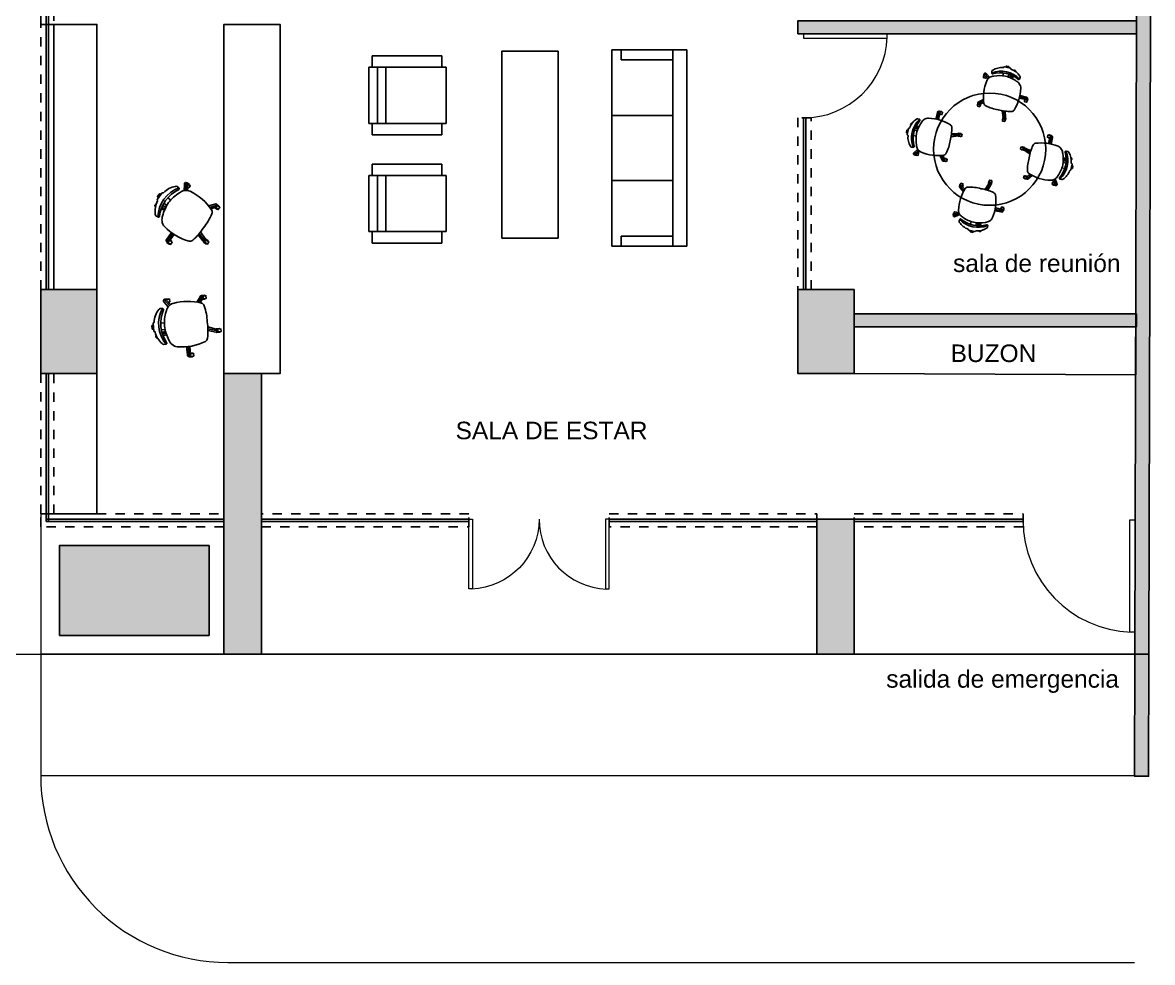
# Model space of a CAD drawing. Header units: metres. Extents: x -598 to 357, y -242 to 574.
# Drawn here: x -300.5 to -288.41, y 45.54 to 55.59 of the extents above; entities that cross this region are included whole.
import ezdxf

# ---------------------------------------------------------------- set-up
doc = ezdxf.new("R2010")
doc.units = ezdxf.units.M
doc.linetypes.add('xref_Nivel PB$0$HIDDEN2', pattern=[0.1875, 0.125, -0.0625])
for name, color, linetype in [('000-GRADAS', 2, 'Continuous'), ('APTOS_SPZ_MCH_N2 MUNI$0$Muebles', 1, 'Continuous'), ('MINUSV', 7, 'Continuous'), ('T-texto', 8, 'Continuous'), ('xref_Nivel PB$0$B-bordillo', 1, 'Continuous'), ('xref_Nivel PB$0$D-dintel mamposteria', 1, 'Continuous'), ('xref_Nivel PB$0$H-hatch mamposteria', 8, 'Continuous'), ('xref_Nivel PB$0$M-muebles', 1, 'Continuous'), ('xref_Nivel PB$0$M-muro mamposteria', 5, 'Continuous'), ('xref_Nivel PB$0$V-vidrio', 1, 'Continuous'), ('xref_Nivel TIPICO$0$H-hatch mamposteria', 8, 'Continuous')]:
    doc.layers.add(name, color=color, linetype=linetype)
for name, color, linetype, lineweight in [('Muro Mamspoteria', 5, 'Continuous', 9), ('PARQUEOS', 252, 'Continuous', 0), ('xref_Nivel PB$0$P-puerta', 1, 'Continuous', 18)]:
    doc.layers.add(name, color=color, linetype=linetype, lineweight=lineweight)
doc.styles.get("Standard").update_dxf_attribs({"font": 'arial.ttf'})

# ---------------------------------------------------------------- blocks, each defined once
blk = doc.blocks.new('columna')
at = {"true_color": 0x939598}
h = blk.add_hatch(color=252, dxfattribs=at)
h.dxf.hatch_style = 1
h.paths.add_polyline_path([(154.747, 259.896), (155.647, 259.896), (155.647, 259.296), (154.747, 259.296)])
at = {"color": 252, "true_color": 0x939598}
blk.add_lwpolyline([(154.747, 259.896), (155.647, 259.896), (155.647, 259.296), (154.747, 259.296), (154.747, 259.896)], dxfattribs=at)
blk = doc.blocks.new('xref_Nivel PB$0$XREF-NIVEL 3$0$silla reuniones')
at = {"layer": 'xref_Nivel PB$0$M-muebles', "linetype": 'Continuous'}
for p, q in [((302.4, 64.145), (302.403, 64.134)), ((302.424, 64.071), (302.436, 64.033)), ((302.472, 64.039), (302.472, 64.079)), ((302.544, 64.039), (302.544, 64.079)), ((302.791, 64.018), (302.723, 63.968)), ((302.158, 63.812), (302.266, 63.812)), ((302.4, 63.479), (302.433, 63.582)), ((302.791, 63.606), (302.725, 63.654))]:
    blk.add_line(p, q, dxfattribs=at)
at = {"layer": 'xref_Nivel PB$0$M-muebles', "linetype": 'Continuous', "flags": 128}
for points in [[(302.488, 64.16), (302.488, 64.173, -0.398172), (302.492, 64.177), (302.524, 64.177, -0.412691), (302.528, 64.173), (302.528, 64.16)], [(302.388, 64.128, -0.742564), (302.418, 64.139, -0.742564)], [(302.71, 63.981), (302.765, 64.019, -1.263598), (302.784, 63.993), (302.732, 63.953)], [(302.757, 63.972, 0.310389), (302.761, 63.969), (302.761, 63.975)], [(302.794, 64.008, -0.257472), (302.796, 64.004), (302.796, 63.974, -0.414214), (302.791, 63.969), (302.791, 63.999)], [(302.266, 63.793), (302.178, 63.796, -1.263598), (302.178, 63.828), (302.266, 63.83)], [(302.193, 63.795), (302.193, 63.777, -0.414214), (302.188, 63.772), (302.188, 63.796)], [(302.453, 63.581), (302.421, 63.493, -1.263598), (302.391, 63.503), (302.414, 63.583)], [(302.73, 63.673), (302.784, 63.631, -1.263598), (302.765, 63.605), (302.719, 63.636)], [(302.754, 63.613), (302.754, 63.583, 0.414214), (302.759, 63.578), (302.759, 63.609)], [(302.794, 63.615, -0.098723), (302.794, 63.613), (302.794, 63.583, -0.414214), (302.789, 63.578), (302.789, 63.604)], [(302.388, 63.495, 0.323998), (302.385, 63.49), (302.385, 63.46, 0.414214), (302.39, 63.455), (302.39, 63.487)], [(302.422, 63.495, -0.319803), (302.425, 63.49), (302.425, 63.46, -0.414214), (302.42, 63.455), (302.42, 63.489)]]:
    blk.add_lwpolyline(points, format="xyb", dxfattribs=at)
for points in [[(302.332, 64.036, -0.474312), (302.316, 64.045), (302.314, 64.069, -0.291327), (302.324, 64.084, -0.166781), (302.454, 64.147, 0.279544), (302.46, 64.151, -0.520787), (302.467, 64.16), (302.549, 64.16, -0.520787), (302.556, 64.151, 0.279544), (302.562, 64.147, -0.166781), (302.692, 64.084, -0.291326), (302.701, 64.069), (302.699, 64.045, -0.466381), (302.684, 64.035, 0.2548)], [(302.354, 64.009, 0.09156), (302.307, 63.983, 0.169687), (302.275, 63.927, 0.133266), (302.301, 63.622, 0.227697), (302.333, 63.597, 0.074704), (302.508, 63.582, 0.074704), (302.683, 63.597, 0.227698), (302.714, 63.622, 0.133266), (302.741, 63.927, 0.169687), (302.709, 63.983, 0.09156), (302.661, 64.009, 0.085396), (302.508, 64.042, 0.085396)], [(302.158, 63.812, 0.414214), (302.153, 63.807), (302.153, 63.777, 0.414214), (302.158, 63.772)]]:
    blk.add_lwpolyline(points, format="xyb", close=True, dxfattribs=at)
for points in [[(302.417, 64.029), (302.407, 64.066)], [(302.441, 64.074), (302.455, 64.037)]]:
    blk.add_lwpolyline(points, dxfattribs=at)
at = {"layer": 'xref_Nivel PB$0$M-muebles', "linetype": 'Continuous'}
for points in [[(302.761, 63.975), (302.761, 63.959), (302.791, 63.959), (302.791, 63.999)], [(302.158, 63.812), (302.158, 63.762), (302.188, 63.762), (302.188, 63.796)], [(302.759, 63.609), (302.759, 63.568), (302.789, 63.568), (302.789, 63.604)], [(302.39, 63.487), (302.39, 63.445), (302.42, 63.445), (302.42, 63.489)]]:
    blk.add_lwpolyline(points, dxfattribs=at)
blk.add_arc((302.508, 63.76), 0.343, 56.1133, 123.9078, dxfattribs=at)
blk = doc.blocks.new('*U387')
at = {"layer": 'xref_Nivel PB$0$H-hatch mamposteria', "transparency": 33554585}
h = blk.add_hatch(color=256, dxfattribs=at)
h.dxf.hatch_style = 1
h.paths.add_polyline_path([(3021, 0), (3021, 139), (0, 139), (0, 0)])
at = {"layer": 'xref_Nivel PB$0$M-muro mamposteria'}
blk.add_lwpolyline([(3021, 0), (0, 0), (0, 139), (3021, 139), (3021, 0)], dxfattribs=at)
blk = doc.blocks.new('xref_Nivel PB$0$XREF-NIVEL 3$0$ss')
at = {"layer": 'xref_Nivel PB$0$M-muebles'}
blk.add_circle((-2027.324, -1969.486), 0.75, dxfattribs=at)
for p, rotation in [((-2196.652, -2227.968), 45), ((-1768.841, -2138.814), 135)]:
    blk.add_blockref('xref_Nivel PB$0$XREF-NIVEL 3$0$silla reuniones', p, dxfattribs=dict(at, rotation=rotation))
at = {"layer": 'xref_Nivel PB$0$M-muebles', "xscale": -1}
for p, rotation in [((-1857.996, -2227.968), 315), ((-2285.807, -2138.814), 225)]:
    blk.add_blockref('xref_Nivel PB$0$XREF-NIVEL 3$0$silla reuniones', p, dxfattribs=dict(at, rotation=rotation))
blk = doc.blocks.new('*U404')
at = {"layer": 'xref_Nivel PB$0$D-dintel mamposteria', "linetype": 'xref_Nivel PB$0$HIDDEN2', "ltscale": 0.5}
blk.add_lwpolyline([(0.14, 0), (0, 0), (0, 2.836), (0.14, 2.836)], close=True, dxfattribs=at)
blk = doc.blocks.new('xref_Nivel PB$0$Familia Puertas - P-7-13066183-AMUEBLADAS N8 _18_34')
at = {"layer": 'xref_Nivel PB$0$P-puerta'}
for p, q in [((-0.449, 1), (-0.5, 1)), ((-0.5, 1), (-0.5, 0)), ((-0.449, 0), (-0.449, 1)), ((-0.5, 0), (-0.449, 0))]:
    blk.add_line(p, q, dxfattribs=at)
at = {"layer": 'xref_Nivel PB$0$P-puerta', "color": 8, "true_color": 0x808080}
blk.add_arc((-0.497, 0.001), 1.002, 359.9645, 87.9854, dxfattribs=at)
blk = doc.blocks.new('*U395')
at = {"layer": 'xref_Nivel PB$0$D-dintel mamposteria', "linetype": 'xref_Nivel PB$0$HIDDEN2', "ltscale": 0.5}
blk.add_lwpolyline([(0.14, 0), (0, 0), (0, 1.96), (0.14, 1.96)], close=True, dxfattribs=at)
blk = doc.blocks.new('*U382')
at = {"layer": 'xref_Nivel PB$0$D-dintel mamposteria', "linetype": 'xref_Nivel PB$0$HIDDEN2', "ltscale": 0.5}
blk.add_lwpolyline([(0.14, 0), (0, 0), (0, 1.499), (0.14, 1.499)], close=True, dxfattribs=at)
blk = doc.blocks.new('*U396')
at = {"layer": 'xref_Nivel PB$0$D-dintel mamposteria', "linetype": 'xref_Nivel PB$0$HIDDEN2', "ltscale": 0.5}
blk.add_lwpolyline([(0.14, 0), (0, 0), (0, 2.22), (0.14, 2.22)], close=True, dxfattribs=at)
blk = doc.blocks.new('xref_Nivel PB$0$F28')
for p, q in [((-0.3303, 0.0145), (0.2714, 0.0145)), ((-0.3303, -0.8122), (-0.3303, 0.0145)), ((0.2714, 0.0145), (0.2714, -0.8122)), ((-0.4524, -0.7656), (-0.4524, -0.0214)), ((-0.4524, -0.0214), (-0.3382, -0.0214)), ((0.3934, -0.0214), (0.2792, -0.0214)), ((0.3934, -0.7656), (0.3934, -0.0214)), ((-0.3303, -0.0781), (0.2714, -0.0781)), ((-0.3303, -0.1661), (0.2714, -0.1661)), ((-0.3358, -0.7656), (-0.4524, -0.7656)), ((0.2768, -0.7656), (0.3934, -0.7656)), ((-0.3303, -0.8122), (0.2714, -0.8122))]:
    blk.add_line(p, q)
blk = doc.blocks.new('xref_Nivel PB$0$63432816')
at = {"layer": 'xref_Nivel PB$0$M-muebles', "xscale": 10, "zscale": 10}
blk.add_blockref('xref_Nivel PB$0$F28', (0.164, -0.054), dxfattribs=at)
blk = doc.blocks.new('*U389')
at = {"layer": 'xref_Nivel PB$0$D-dintel mamposteria', "linetype": 'xref_Nivel PB$0$HIDDEN2', "ltscale": 0.5}
blk.add_lwpolyline([(0.14, 0), (0, 0), (0, 1.836), (0.14, 1.836)], close=True, dxfattribs=at)
blk = doc.blocks.new('xref_Nivel PB$0$sssa')
at = {"layer": 'xref_Nivel PB$0$M-muebles'}
for p, q in [((-1.019, 0.536), (1.081, 0.536)), ((-1.019, -0.264), (-1.019, 0.536)), ((1.081, 0.536), (1.081, -0.264)), ((-0.913, 0.386), (-1.019, 0.386)), ((-1.019, 0.386), (1.081, 0.386)), ((-0.913, -0.164), (-0.913, 0.386)), ((-0.316, -0.264), (-0.316, 0.386)), ((0.377, -0.264), (0.377, 0.386)), ((0.974, -0.164), (0.974, 0.386)), ((1.081, 0.386), (1.081, -0.164)), ((-1.019, -0.164), (-0.913, -0.164)), ((1.081, -0.164), (0.974, -0.164)), ((1.081, -0.264), (-1.019, -0.264))]:
    blk.add_line(p, q, dxfattribs=at)
blk = doc.blocks.new('*U390')
at = {"layer": 'xref_Nivel PB$0$H-hatch mamposteria', "transparency": 33554585}
h = blk.add_hatch(color=256, dxfattribs=at)
h.dxf.hatch_style = 1
h.paths.add_polyline_path([(3621, 0), (3621, 139), (0, 139), (0, 0)])
at = {"layer": 'xref_Nivel PB$0$M-muro mamposteria'}
blk.add_lwpolyline([(3621, 0), (0, 0), (0, 139), (3621, 139), (3621, 0)], dxfattribs=at)
blk = doc.blocks.new('*U397')
at = {"layer": 'xref_Nivel PB$0$D-dintel mamposteria', "linetype": 'xref_Nivel PB$0$HIDDEN2', "ltscale": 0.5}
blk.add_lwpolyline([(0.14, 0), (0, 0), (0, 1.808), (0.14, 1.808)], close=True, dxfattribs=at)
blk = doc.blocks.new('*U409')
at = {"layer": 'xref_Nivel PB$0$D-dintel mamposteria', "linetype": 'xref_Nivel PB$0$HIDDEN2', "ltscale": 0.5}
blk.add_lwpolyline([(0.14, 0), (0, 0), (0, 1.74), (0.14, 1.74)], close=True, dxfattribs=at)

msp = doc.modelspace()

# ---------------------------------------------------------------- hatches: boundary and pattern name
at = {"layer": 'PARQUEOS', "true_color": 0xafd9aa, "transparency": 33554495}
h = msp.add_hatch(color=9, dxfattribs=at)
h.dxf.hatch_style = 1
h.paths.add_polyline_path([(-300.104, 49.035), (-298.504, 49.035), (-298.504, 49.996), (-300.104, 49.996)])
at = {"layer": 'xref_Nivel TIPICO$0$H-hatch mamposteria', "transparency": 33554585}
h = msp.add_hatch(color=256, dxfattribs=at)
h.dxf.hatch_style = 1
h.paths.add_polyline_path([(-288.425, 58.211), (-288.576, 58.211), (-288.6, 48.835), (-288.45, 48.835)])
h = msp.add_hatch(color=256, dxfattribs=at)
h.dxf.hatch_style = 1
h.paths.add_polyline_path([(-297.944, 51.835), (-298.344, 51.835), (-298.344, 48.835), (-297.944, 48.835)])
h = msp.add_hatch(color=256, dxfattribs=at)
h.dxf.hatch_style = 1
h.paths.add_polyline_path([(-291.604, 50.279), (-292.004, 50.279), (-292.004, 48.835), (-291.604, 48.835)])
h = msp.add_hatch(color=256, dxfattribs=at)
h.dxf.hatch_style = 1
h.paths.add_polyline_path([(-288.45, 48.835), (-288.6, 48.835), (-288.603, 47.528), (-288.453, 47.528)])

# ---------------------------------------------------------------- linework, layer by layer
at = {"layer": '000-GRADAS', "color": 5}
for points in [[(-288.6, 48.835), (-288.575, 58.351), (-288.425, 58.351), (-288.45, 48.835), (-288.6, 48.835)], [(-298.344, 48.835), (-298.344, 51.835), (-297.944, 51.835), (-297.944, 48.835), (-298.344, 48.835)], [(-292.004, 48.835), (-292.004, 50.279), (-291.604, 50.279), (-291.604, 48.835), (-292.004, 48.835)], [(-288.45, 48.835), (-288.453, 47.528), (-288.603, 47.528), (-288.6, 48.835)]]:
    msp.add_lwpolyline(points, dxfattribs=at)
at = {"layer": 'APTOS_SPZ_MCH_N2 MUNI$0$Muebles'}
msp.add_lwpolyline([(-294.771, 55.286), (-294.771, 53.286), (-295.371, 53.286), (-295.371, 55.286), (-294.771, 55.286)], dxfattribs=at)
at = {"layer": 'Muro Mamspoteria'}
msp.add_lwpolyline([(-291.604, 52.735), (-291.604, 51.835), (-292.204, 51.835), (-292.204, 52.735)], dxfattribs=at)
at = {"layer": 'PARQUEOS'}
for points in [[(-305.904, 48.835), (-288.45, 48.835), (-288.425, 58.301), (-290.848, 58.301), (-290.848, 62.949), (-288.563, 62.949), (-288.413, 62.949), (-288.413, 73.329), (-290.389, 73.329)], [(-300.304, 47.536), (-288.603, 47.536)]]:
    msp.add_lwpolyline(points, dxfattribs=at)
msp.add_lwpolyline([(-300.304, 50.335), (-300.304, 47.536, 0.414214), (-298.304, 45.536), (-288.603, 45.536)], format="xyb", dxfattribs=at)
at = {"layer": 'xref_Nivel PB$0$B-bordillo'}
msp.add_lwpolyline([(-300.104, 49.035), (-298.504, 49.035), (-298.504, 49.996), (-300.104, 49.996)], close=True, dxfattribs=at)
msp.add_lwpolyline([(-300.304, 48.835), (-288.602, 48.835)], dxfattribs=at)
at = {"layer": 'xref_Nivel PB$0$M-muebles'}
for points in [[(-300.164, 52.735), (-299.704, 52.735), (-299.704, 55.571), (-300.164, 55.571), (-300.164, 52.735)], [(-291.604, 51.835), (-291.604, 52.335), (-288.59, 52.337), (-288.591, 51.824), (-291.604, 51.835)], [(-300.164, 50.336), (-299.704, 50.336), (-299.704, 51.835), (-300.164, 51.835)]]:
    msp.add_lwpolyline(points, dxfattribs=at)
msp.add_lwpolyline([(-298.344, 51.835), (-297.744, 51.835), (-297.744, 55.571), (-298.344, 55.571)], close=True, dxfattribs=at)
at = {"layer": 'xref_Nivel PB$0$V-vidrio'}
for points in [[(-300.246, 57.311), (-300.221, 57.311), (-300.221, 55.571), (-300.246, 55.571)], [(-300.246, 55.571), (-300.221, 55.571), (-300.221, 52.735), (-300.246, 52.735)], [(-292.121, 54.571), (-292.146, 54.571), (-292.146, 52.735), (-292.121, 52.735)], [(-300.221, 50.254), (-300.246, 50.254), (-300.246, 51.835), (-300.221, 51.835)], [(-297.944, 50.279), (-297.944, 50.254), (-295.724, 50.254), (-295.724, 50.279)], [(-292.004, 50.279), (-292.004, 50.254), (-294.224, 50.254), (-294.224, 50.279)], [(-289.796, 50.279), (-289.796, 50.254), (-291.604, 50.254), (-291.604, 50.279)]]:
    msp.add_lwpolyline(points, close=True, dxfattribs=at)
msp.add_lwpolyline([(-300.246, 50.279), (-298.344, 50.279), (-298.344, 50.254), (-300.246, 50.254)], dxfattribs=at)

# ---------------------------------------------------------------- block references
at = {"xscale": -0.09999999999990905, "zscale": 0.09999999999990905, "rotation": 90}
for p in [(-296.834, 54.8), (-296.834, 53.642)]:
    msp.add_blockref('xref_Nivel PB$0$63432816', p, dxfattribs=at)
at = {"layer": 'MINUSV', "xscale": -1, "rotation": 270}
for p in [(-559.6, -102.912), (-551.5, -102.912)]:
    msp.add_blockref('columna', p, dxfattribs=at)
at = {"layer": 'xref_Nivel PB$0$D-dintel mamposteria'}
for name, p, rotation in [('*U409', (-300.164, 57.311), 180), ('*U404', (-300.164, 55.571), 180), ('*U395', (-298.344, 50.196), 89.99999999999999), ('*U396', (-292.004, 50.196), 89.99999999999999), ('*U397', (-289.796, 50.196), 89.99999999999999)]:
    msp.add_blockref(name, p, dxfattribs=dict(at, rotation=rotation))
at = {"layer": 'xref_Nivel PB$0$D-dintel mamposteria', "xscale": -1}
for name, p, rotation in [('*U389', (-292.204, 54.571), 180), ('*U396', (-297.944, 50.196), 270)]:
    msp.add_blockref(name, p, dxfattribs=dict(at, rotation=rotation))
at = {"layer": 'xref_Nivel PB$0$D-dintel mamposteria'}
msp.add_blockref('*U382', (-300.304, 50.336), dxfattribs=at)
at = {"layer": 'xref_Nivel PB$0$M-muebles', "color": 8, "xscale": 0.8000000000000308, "yscale": 0.8000000000000308, "zscale": 0.8000000000000308, "rotation": 122.7182777096116}
msp.add_blockref('xref_Nivel PB$0$XREF-NIVEL 3$0$ss', (-2492.386, 567.149), dxfattribs=at)
at = {"layer": 'xref_Nivel PB$0$M-muebles', "xscale": -1, "rotation": 270.0000000000001}
msp.add_blockref('xref_Nivel PB$0$sssa', (-293.93, 54.219), dxfattribs=at)
at = {"layer": 'xref_Nivel PB$0$M-muebles'}
for p, rotation in [((-424.049, -229.106), 54.1797896596733), ((-205.25, -242.321), 95.69229268881372)]:
    msp.add_blockref('xref_Nivel PB$0$XREF-NIVEL 3$0$silla reuniones', p, dxfattribs=dict(at, rotation=rotation))
at = {"layer": 'xref_Nivel PB$0$M-muro mamposteria', "xscale": -0.001000000000000001, "yscale": 0.001000000000000001, "zscale": 0.001000000000000001}
for name, p in [('*U390', (-288.583, 55.471)), ('*U387', (-288.583, 52.335))]:
    msp.add_blockref(name, p, dxfattribs=at)
at = {"layer": 'xref_Nivel PB$0$P-puerta', "color": 8, "true_color": 0x808080}
for p, xscale, yscale, zscale, rotation in [((-292.146, 55.023), 0.895576384513974, 0.895576384513974, 0.895576384513974, 270), ((-295.351, 50.279), -0.746313653761617, 0.746313653761617, 0.746313653761617, 180), ((-294.597, 50.279), 0.746313653761617, 0.746313653761617, 0.746313653761617, 180), ((-289.193, 50.266), 1.194101846018597, 1.194101846018597, 1.194101846018597, 179.9999999999999)]:
    msp.add_blockref('xref_Nivel PB$0$Familia Puertas - P-7-13066183-AMUEBLADAS N8 _18_34', p, dxfattribs=dict(at, xscale=xscale, yscale=yscale, zscale=zscale, rotation=rotation))

# ---------------------------------------------------------------- texts
at = {"layer": 'T-texto', "char_height": 0.1875, "attachment_point": 3}
for s, width, heights, insert in [('sala de reunión', 2.58583, [0], (-288.754, 53.11)), ('BUZON', 2.58583, [0], (-289.655, 52.147)), ('SALA DE ESTAR', 2.58583, [0.101], (-293.814, 51.321)), ('salida de emergencia', 4.48238, [0], (-288.77, 48.663))]:
    msp.add_mtext_dynamic_manual_height_columns(s, width=width, gutter_width=0.938, heights=heights, dxfattribs=dict(at, insert=insert))

doc.saveas('drawing.dxf')
